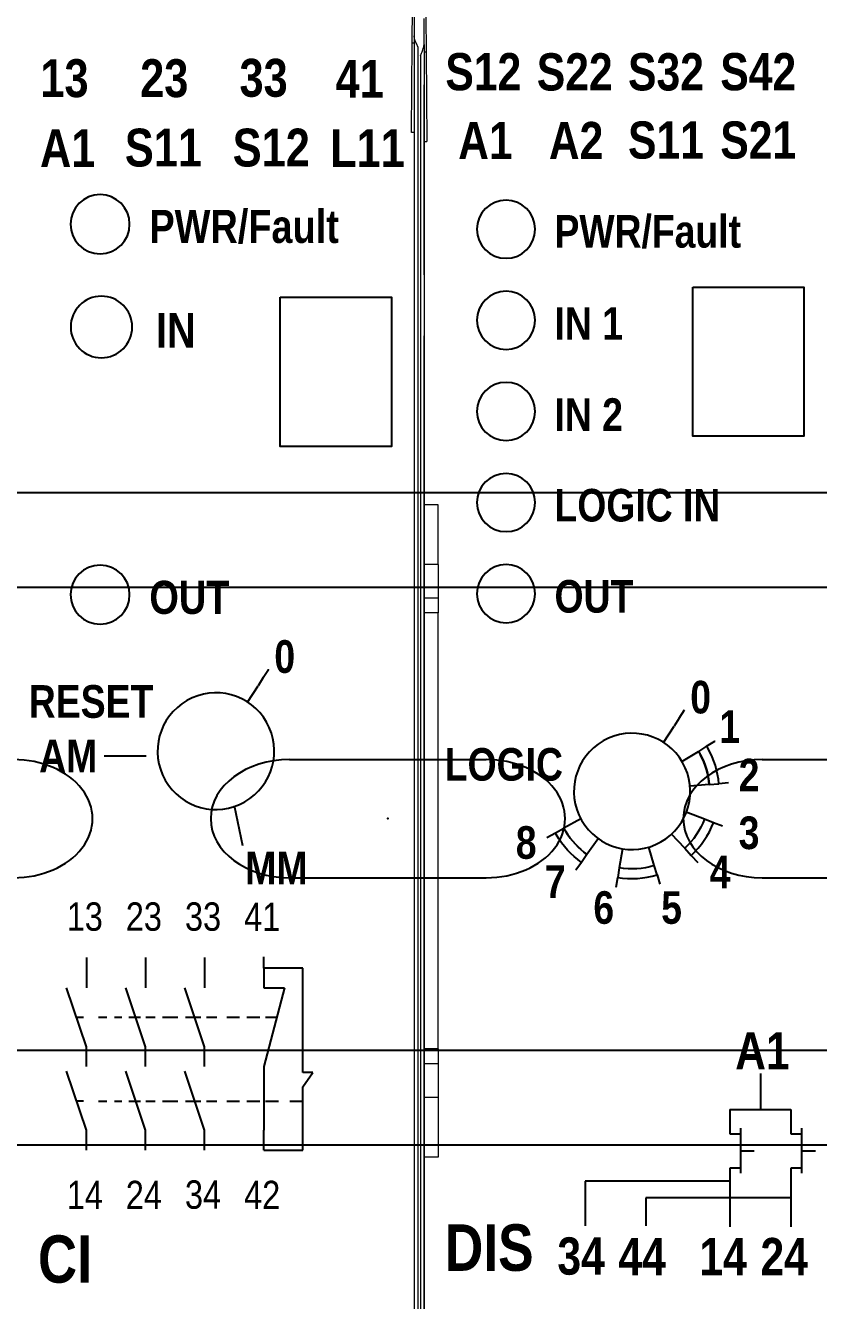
# Model space of a CAD drawing. Header units: inches. Extents: x 0.1 to 89.7, y 0.1 to 57.6.
# Drawn here: x 79.208 to 80.876, y 22.95 to 25.631 of the extents above; entities that cross this region are included whole.
import ezdxf
from ezdxf.enums import TextEntityAlignment as Align

# ---------------------------------------------------------------- set-up
doc = ezdxf.new("R2010")
doc.units = ezdxf.units.IN
doc.header["$MEASUREMENT"] = 0
doc.layers.add('OBJECT', color=140, linetype='Continuous')
doc.layers.add('PSYMS', color=7, linetype='Continuous')
doc.styles.get("Standard").update_dxf_attribs({"font": 'arial.ttf'})
doc.styles.add('WD', font='romans.shx', dxfattribs={"height": 0.185})

# ---------------------------------------------------------------- blocks, each defined once
blk = doc.blocks.new('440R_S13R2')
at = {"layer": 'OBJECT'}
for p, q in [((0.1968, 2.5053), (0.2861, 2.5053)), ((0.4908, 2.3154), (0.4729, 2.3998)), ((0.5349, 2.0561), (0.5349, 2.0803)), ((0.6173, 2.0561), (0.5349, 2.0561)), ((0.5349, 2.0561), (0.5349, 2.015)), ((0.6173, 1.8354), (0.6173, 2.0561)), ((0.6173, 2.0561), (0.6173, 2.0561)), ((0.5786, 2.015), (0.5348, 1.848)), ((0.5349, 2.015), (0.5786, 2.015)), ((0.5348, 1.848), (0.5348, 1.7132)), ((0.6173, 1.8055), (0.6385, 1.8354)), ((0.6385, 1.8354), (0.6173, 1.8354)), ((0.6173, 1.6715), (0.6173, 1.8055)), ((0.5348, 1.6715), (0.6173, 1.6715))]:
    blk.add_line(p, q, dxfattribs=at)
at = {"layer": 'OBJECT', "color": 7, "lineweight": 9}
for points in [[(0.874, 4.0031), (0.874, 4.066)], [(0.8775, 4.0707), (0.8782, 3.995)], [(0.874, 4.0107), (0.874, 4.0264)], [(0.8661, 3.9871), (0.8687, 3.9928), (0.8698, 3.9956), (0.8715, 3.9999), (0.8723, 4.0021), (0.8729, 4.0042), (0.8735, 4.0063), (0.8738, 4.0085), (0.874, 4.0096), (0.874, 4.0107)], [(0.874, 4.0107), (0.874, 0.6333)], [(0.874, 4.0031), (0.874, 3.9256)], [(0.8782, 3.995), (0.874, 3.995)], [(0.8782, 3.995), (0.88, 3.8057)], [(0.8661, 3.9871), (0.8661, 0.6324)], [(0.874, 3.5271), (0.874, 3.9256)], [(0.874, 3.8057), (0.88, 3.8057)], [(0.874, 3.5235), (0.874, 3.5271)], [(0.874, 3.5235), (0.874, 3.3979)], [(0.874, 3.3979), (0.874, 3.3942)], [(0.874, 1.2993), (0.874, 3.3942)], [(0.9036, 3.0367), (0.874, 3.0367)], [(0.9036, 2.9106), (0.9036, 3.0367)], [(0.9036, 2.9106), (0.874, 2.9106)], [(0.9036, 2.9106), (0.9036, 2.8396)], [(0.9036, 2.8396), (0.874, 2.8396)], [(0.9036, 2.8396), (0.9036, 2.808)], [(0.9036, 2.808), (0.874, 2.808)], [(0.9036, 1.8854), (0.9036, 2.808)], [(0.9036, 1.8854), (0.874, 1.8854)], [(0.9036, 1.8854), (0.9036, 1.8538)], [(0.9036, 1.8538), (0.874, 1.8538)], [(0.9036, 1.8538), (0.9036, 1.7828)], [(0.9036, 1.7828), (0.874, 1.7828)], [(0.9036, 1.7828), (0.9036, 1.6567)], [(0.9036, 1.6567), (0.874, 1.6567)]]:
    blk.add_lwpolyline(points, dxfattribs=at)
at = {"layer": 'OBJECT'}
blk.add_lwpolyline([(0.5698, 3.4762), (0.8053, 3.4762), (0.8053, 3.16), (0.5698, 3.16)], close=True, dxfattribs=at)
at = {"layer": 'OBJECT', "color": 7, "lineweight": -3}
for points in [[(0.5337, 2.6713), (0.5226, 2.654)], [(0.5337, 2.6713), (0.5226, 2.654)], [(0.5337, 2.6713), (0.5449, 2.6886)], [(0.5337, 2.6713), (0.5449, 2.6886)], [(0.5449, 2.6886), (0.5449, 2.6887)], [(0.5449, 2.6886), (0.5449, 2.6887)], [(0.5003, 2.6193), (0.5226, 2.654)], [(0.5003, 2.6193), (0.5226, 2.654)], [(0.1595, 2.0787), (0.1595, 2.0148)], [(0.2846, 2.0787), (0.2846, 2.0148)], [(0.4097, 2.0787), (0.4097, 2.0148)], [(0.1595, 1.8897), (0.1177, 2.0148)], [(0.2846, 1.8897), (0.2429, 2.0148)], [(0.4097, 1.8897), (0.368, 2.0148)], [(0.1386, 1.9523), (0.1533, 1.9523)], [(0.1848, 1.9523), (0.2029, 1.9523)], [(0.2192, 1.9523), (0.2341, 1.9523)], [(0.2491, 1.9523), (0.2741, 1.9523)], [(0.2853, 1.9523), (0.3053, 1.9523)], [(0.3202, 1.9523), (0.3527, 1.9523)], [(0.3689, 1.9523), (0.4014, 1.9523)], [(0.4138, 1.9523), (0.4351, 1.9523)], [(0.4563, 1.9523), (0.4835, 1.9523)], [(0.4992, 1.9523), (0.5262, 1.9523)], [(0.5386, 1.9523), (0.5621, 1.9523)], [(0.1595, 1.848), (0.1595, 1.8897)], [(0.2846, 1.848), (0.2846, 1.8897)], [(0.4097, 1.848), (0.4097, 1.8897)], [(0.1595, 1.7132), (0.1177, 1.8383)], [(0.2846, 1.7132), (0.2429, 1.8383)], [(0.4097, 1.7132), (0.368, 1.8383)], [(0.1386, 1.7758), (0.1533, 1.7758)], [(0.1848, 1.7752), (0.2029, 1.7752)], [(0.2192, 1.7752), (0.2341, 1.7752)], [(0.2491, 1.7752), (0.2741, 1.7752)], [(0.2853, 1.7752), (0.3053, 1.7752)], [(0.3202, 1.7752), (0.3527, 1.7752)], [(0.3689, 1.7752), (0.4014, 1.7752)], [(0.4138, 1.7752), (0.4351, 1.7752)], [(0.4563, 1.7752), (0.4835, 1.7752)], [(0.4992, 1.7752), (0.5262, 1.7752)], [(0.5386, 1.7752), (0.5661, 1.7752)], [(0.5898, 1.7752), (0.6173, 1.7752)], [(0.1595, 1.6715), (0.1595, 1.7132)], [(0.2846, 1.6715), (0.2846, 1.7132)], [(0.4097, 1.6715), (0.4097, 1.7132)], [(0.5348, 1.6715), (0.5348, 1.7132)]]:
    blk.add_lwpolyline(points, dxfattribs=at)
for points in [[(0.1884, 3.6932), (0.223, 3.6932), (0.251, 3.6652), (0.251, 3.6306), (0.251, 3.5961), (0.223, 3.5681), (0.1884, 3.5681), (0.1539, 3.5681), (0.1259, 3.5961), (0.1259, 3.6306), (0.1259, 3.6652), (0.1539, 3.6932), (0.1884, 3.6932)], [(0.1913, 3.4782), (0.2272, 3.4782), (0.2563, 3.4491), (0.2563, 3.4132), (0.2563, 3.3772), (0.2272, 3.3481), (0.1913, 3.3481), (0.1553, 3.3481), (0.1262, 3.3772), (0.1262, 3.4132), (0.1262, 3.4491), (0.1553, 3.4782), (0.1913, 3.4782)], [(0.1884, 2.9092), (0.223, 2.9092), (0.251, 2.8812), (0.251, 2.8467), (0.251, 2.8121), (0.223, 2.7841), (0.1884, 2.7841), (0.1539, 2.7841), (0.1259, 2.8121), (0.1259, 2.8467), (0.1259, 2.8812), (0.1539, 2.9092), (0.1884, 2.9092)], [(0.3263, 2.4543), (0.2924, 2.5135), (0.313, 2.5889), (0.3723, 2.6228), (0.4315, 2.6566), (0.5069, 2.6361), (0.5408, 2.5768), (0.5746, 2.5175), (0.554, 2.4421), (0.4948, 2.4083), (0.4355, 2.3744), (0.3601, 2.395), (0.3263, 2.4543)]]:
    blk.add_open_spline(points, degree=3, knots=[0, 0, 0, 0, 1, 1, 1, 2, 2, 2, 3, 3, 3, 4, 4, 4, 4], dxfattribs=at)
at = {"style": 'WD', "width": 0.7}
for tag, p in [('INST', (0.4, 5.5721)), ('LOC', (0.4, 5.4025)), ('DESC1', (0.4, 5.2462)), ('DESC2', (0.4, 5.09)), ('DESC3', (0.4, 4.9421)), ('XREF', (0.4, 4.3712))]:
    blk.add_attdef(tag, text='', height=0.125, dxfattribs=at).set_placement(p, align=Align.CENTER)
at = {"style": 'WD'}
blk.add_attdef('TAG1', text='', height=0.125, dxfattribs=at).set_placement((0.4, 4.7775), align=Align.CENTER)
at = {"style": 'WD', "flags": 9}
blk.add_attdef('FAMILY', (0.6047, 4.7423), '', height=0.01, dxfattribs=at)
for tag, p in [('CAT', (0.6297, 4.6982)), ('ASSYCODE', (0.63, 4.6614)), ('MFG', (0.6278, 4.6787))]:
    blk.add_attdef(tag, text='', height=0.01, dxfattribs=at).set_placement(p, align=Align.CENTER)
at = {"layer": 'OBJECT', "color": 7, "lineweight": -3, "attachment_point": 7}
for s, insert, char_height in [('{\\fArial Narrow|b1|i0|c0|p34;13}', (0.0621, 3.8984), 0.080027), ('{\\fArial Narrow|b1|i0|c0|p34;23}', (0.2732, 3.8984), 0.080027), ('{\\fArial Narrow|b1|i0|c0|p34;33}', (0.4834, 3.8992), 0.080027), ('{\\fArial Narrow|b1|i0|c0|p34;41}', (0.6868, 3.8984), 0.080027), ('{\\fArial Narrow|b1|i0|c0|p34;A1}', (0.0613, 3.7516), 0.080027), ('{\\fArial Narrow|b1|i0|c0|p34;S11}', (0.2409, 3.7516), 0.080027), ('{\\fArial Narrow|b1|i0|c0|p34;S12}', (0.4691, 3.7516), 0.080027), ('{\\fArial Narrow|b1|i0|c0|p34;L11}', (0.6751, 3.7516), 0.080027), ('\\fArial Narrow|b1|i0|c0|p34;\\W1;PWR/Fault', (0.2927, 3.5889), 0.070023), ('{\\fArial Narrow|b1|i0|c0|p34;IN}', (0.307, 3.3697), 0.072829), ('{\\fArial Narrow|b1|i0|c0|p34;OUT}', (0.2927, 2.805), 0.070023), ('\\fArial Narrow|b1|i0|c0|p34;\\W1;0', (0.5571, 2.6802), 0.069147), ('{\\fArial Narrow|b1|i0|c0|p34;RESET\\P AM}', (0.0374, 2.4708), 0.069147), ('{\\fArial Narrow|b1|i0|c0|p34;MM}', (0.4954, 2.2334), 0.069147), ('{\\fArial Narrow|b0|i0|c0|p34;13}', (0.1178, 2.1347), 0.060021), ('{\\fArial Narrow|b0|i0|c0|p34;23}', (0.2428, 2.1347), 0.060021), ('{\\fArial Narrow|b0|i0|c0|p34;33}', (0.368, 2.1347), 0.060021), ('{\\fArial Narrow|b0|i0|c0|p34;41}', (0.4931, 2.1347), 0.060021), ('{\\fArial Narrow|b0|i0|c0|p34;14}', (0.1178, 1.5464), 0.060021), ('{\\fArial Narrow|b0|i0|c0|p34;24}', (0.2428, 1.5464), 0.060021), ('{\\fArial Narrow|b0|i0|c0|p34;34}', (0.368, 1.5464), 0.060021), ('{\\fArial Narrow|b0|i0|c0|p34;42}', (0.4931, 1.5464), 0.060021), ('{\\fArial Narrow|b1|i0|c0|p34;CI}', (0.057, 1.3894), 0.100035)]:
    blk.add_mtext(s, dxfattribs=dict(at, insert=insert, char_height=char_height))
blk = doc.blocks.new('AB_ 440R_D22S2')
at = {"layer": 'OBJECT', "color": 7, "lineweight": 9}
for points in [[(-0.0055, 3.9822), (-0.0048, 4.0577)], [(-0.0015, 4.053), (-0.0015, 4.0136)], [(-0.0015, 4.0135), (-0.0015, 3.9979)], [(-0.0015, 3.9979), (-0.0015, 0.6331)], [(0.0065, 3.9744), (0.004, 3.98), (0.0027, 3.9828), (0.001, 3.9871), (0.0003, 3.9893), (-0.0004, 3.9914), (-0.0009, 3.9935), (-0.0013, 3.9957), (-0.0015, 3.9968), (-0.0015, 3.9979)], [(-0.0073, 3.7936), (-0.0055, 3.9822)], [(-0.0015, 3.9822), (-0.0055, 3.9822)], [(0.0065, 3.9744), (0.0065, 0.6322)], [(-0.0015, 3.7936), (-0.0073, 3.7936)]]:
    blk.add_lwpolyline(points, dxfattribs=at)
at = {"layer": 'OBJECT'}
blk.add_lwpolyline([(0.5882, 3.4661), (0.8229, 3.4661), (0.8229, 3.1511), (0.5882, 3.1511)], close=True, dxfattribs=at)
at = {"layer": 'OBJECT', "color": 7, "lineweight": -3}
for points in [[(0.5596, 2.5543), (0.5707, 2.5715)], [(0.5596, 2.5543), (0.5707, 2.5715)], [(0.5707, 2.5715), (0.5707, 2.5716)], [(0.5707, 2.5715), (0.5707, 2.5716)], [(0.5263, 2.5026), (0.5485, 2.5371)], [(0.5263, 2.5026), (0.5485, 2.5371)], [(0.5596, 2.5543), (0.5485, 2.5371)], [(0.5596, 2.5543), (0.5485, 2.5371)], [(0.565, 2.4627), (0.6001, 2.4839)], [(0.565, 2.4627), (0.6001, 2.4839)], [(0.6176, 2.4945), (0.6351, 2.5051)], [(0.6176, 2.4945), (0.6351, 2.5051)], [(0.6351, 2.5051), (0.6353, 2.5052)], [(0.6351, 2.5051), (0.6353, 2.5052)], [(0.6231, 2.4135), (0.5822, 2.4099)], [(0.6639, 2.4171), (0.6435, 2.4153)], [(0.6639, 2.4171), (0.6435, 2.4153)], [(0.6641, 2.4171), (0.6639, 2.4171)], [(0.6641, 2.4171), (0.6639, 2.4171)], [(0.6128, 2.3401), (0.5745, 2.3549)], [(0.6128, 2.3401), (0.5745, 2.3549)], [(0.3515, 2.3408), (0.3154, 2.3213)], [(0.3515, 2.3408), (0.3154, 2.3213)], [(0.651, 2.3253), (0.6319, 2.3327)], [(0.651, 2.3253), (0.6319, 2.3327)], [(0.6511, 2.3253), (0.651, 2.3253)], [(0.6511, 2.3253), (0.651, 2.3253)], [(0.2792, 2.3017), (0.2794, 2.3018)], [(0.2792, 2.3017), (0.2794, 2.3018)], [(0.2794, 2.3018), (0.2974, 2.3116)], [(0.2794, 2.3018), (0.2974, 2.3116)], [(0.3882, 2.2991), (0.3644, 2.2657)], [(0.3882, 2.2991), (0.3644, 2.2657)], [(0.5711, 2.2788), (0.5433, 2.3089)], [(0.5711, 2.2788), (0.5433, 2.3089)], [(0.4396, 2.2778), (0.4328, 2.2373)], [(0.4396, 2.2778), (0.4328, 2.2373)], [(0.5068, 2.2421), (0.495, 2.2813)], [(0.5068, 2.2421), (0.495, 2.2813)], [(0.3525, 2.249), (0.3406, 2.2324)], [(0.3525, 2.249), (0.3406, 2.2324)], [(0.585, 2.2638), (0.599, 2.2487)], [(0.585, 2.2638), (0.599, 2.2487)], [(0.5991, 2.2486), (0.599, 2.2487)], [(0.5991, 2.2486), (0.599, 2.2487)], [(0.3405, 2.2322), (0.3406, 2.2324)], [(0.3405, 2.2322), (0.3406, 2.2324)], [(0.4261, 2.1968), (0.4295, 2.2171)], [(0.4261, 2.1968), (0.4295, 2.2171)], [(0.5127, 2.2224), (0.5186, 2.2028)], [(0.5127, 2.2224), (0.5186, 2.2028)], [(0.4261, 2.1968), (0.4261, 2.1968)], [(0.4261, 2.1968), (0.4261, 2.1968)], [(0.5186, 2.2028), (0.5186, 2.2027)], [(0.5186, 2.2028), (0.5186, 2.2027)], [(0.7314, 1.8021), (0.7314, 1.7261)], [(0.6669, 1.7261), (0.796, 1.7261)], [(0.6669, 1.7261), (0.6669, 1.6742)], [(0.796, 1.7261), (0.796, 1.6742)], [(0.6669, 1.6742), (0.6891, 1.6742)], [(0.6891, 1.6863), (0.6891, 1.591)], [(0.796, 1.6742), (0.8181, 1.6742)], [(0.8181, 1.6863), (0.8181, 1.591)], [(0.6891, 1.6386), (0.7183, 1.6386)], [(0.8183, 1.6386), (0.8476, 1.6386)], [(0.6891, 1.6019), (0.6669, 1.6019)], [(0.6669, 1.6019), (0.6669, 1.4776)], [(0.8181, 1.6019), (0.796, 1.6019)], [(0.796, 1.6019), (0.796, 1.4776)], [(0.6669, 1.5741), (0.3602, 1.5741)], [(0.3602, 1.5741), (0.3602, 1.4801)], [(0.796, 1.5391), (0.4892, 1.5391)], [(0.4892, 1.5391), (0.4892, 1.4801)]]:
    blk.add_lwpolyline(points, dxfattribs=at)
for points, knots in [([(0.1932, 3.6503), (0.2271, 3.6503), (0.2547, 3.6228), (0.2547, 3.5888), (0.2547, 3.5548), (0.2271, 3.5272), (0.1932, 3.5272), (0.1592, 3.5272), (0.1316, 3.5548), (0.1316, 3.5888), (0.1316, 3.6228), (0.1592, 3.6503), (0.1932, 3.6503)], [0, 0, 0, 0, 1, 1, 1, 2, 2, 2, 3, 3, 3, 4, 4, 4, 4]), ([(0.1932, 3.4575), (0.2271, 3.4575), (0.2547, 3.43), (0.2547, 3.396), (0.2547, 3.362), (0.2271, 3.3344), (0.1932, 3.3344), (0.1592, 3.3344), (0.1316, 3.362), (0.1316, 3.396), (0.1316, 3.43), (0.1592, 3.4575), (0.1932, 3.4575)], [0, 0, 0, 0, 1, 1, 1, 2, 2, 2, 3, 3, 3, 4, 4, 4, 4]), ([(0.1932, 3.2647), (0.2271, 3.2647), (0.2547, 3.2372), (0.2547, 3.2032), (0.2547, 3.1692), (0.2271, 3.1416), (0.1932, 3.1416), (0.1592, 3.1416), (0.1316, 3.1692), (0.1316, 3.2032), (0.1316, 3.2372), (0.1592, 3.2647), (0.1932, 3.2647)], [0, 0, 0, 0, 1, 1, 1, 2, 2, 2, 3, 3, 3, 4, 4, 4, 4]), ([(0.1932, 3.0719), (0.2271, 3.0719), (0.2547, 3.0443), (0.2547, 3.0104), (0.2547, 2.9764), (0.2271, 2.9488), (0.1932, 2.9488), (0.1592, 2.9488), (0.1316, 2.9764), (0.1316, 3.0104), (0.1316, 3.0443), (0.1592, 3.0719), (0.1932, 3.0719)], [0, 0, 0, 0, 1, 1, 1, 2, 2, 2, 3, 3, 3, 4, 4, 4, 4]), ([(0.1932, 2.8791), (0.2271, 2.8791), (0.2547, 2.8515), (0.2547, 2.8175), (0.2547, 2.7835), (0.2271, 2.756), (0.1932, 2.756), (0.1592, 2.756), (0.1316, 2.7835), (0.1316, 2.8175), (0.1316, 2.8515), (0.1592, 2.8791), (0.1932, 2.8791)], [0, 0, 0, 0, 1, 1, 1, 2, 2, 2, 3, 3, 3, 4, 4, 4, 4]), ([(0.3529, 2.3381), (0.3192, 2.3971), (0.3397, 2.4723), (0.3987, 2.506), (0.4577, 2.5397), (0.5329, 2.5192), (0.5666, 2.4602), (0.6003, 2.4012), (0.5798, 2.326), (0.5208, 2.2923), (0.4618, 2.2586), (0.3866, 2.2791), (0.3529, 2.3381)], [0, 0, 0, 0, 1, 1, 1, 2, 2, 2, 3, 3, 3, 4, 4, 4, 4]), ([(0.6435, 2.4153), (0.6435, 2.4153), (0.6231, 2.4135), (0.6231, 2.4135), (0.6212, 2.4351), (0.6149, 2.4567), (0.604, 2.477), (0.6034, 2.4782), (0.6029, 2.4794), (0.6022, 2.4805), (0.6022, 2.4805), (0.6001, 2.4839), (0.6001, 2.4839), (0.6001, 2.4839), (0.6176, 2.4945), (0.6176, 2.4945), (0.6184, 2.4932), (0.6193, 2.492), (0.62, 2.4907), (0.6337, 2.4668), (0.6412, 2.441), (0.6435, 2.4153)], [0, 0, 0, 0, 1, 1, 1, 2, 2, 2, 3, 3, 3, 4, 4, 4, 5, 5, 5, 6, 6, 6, 7, 7, 7, 7]), ([(0.6435, 2.4153), (0.6435, 2.4153), (0.6231, 2.4135), (0.6231, 2.4135), (0.6212, 2.4351), (0.6149, 2.4567), (0.604, 2.477), (0.6034, 2.4782), (0.6029, 2.4794), (0.6022, 2.4805), (0.6022, 2.4805), (0.6001, 2.4839), (0.6001, 2.4839), (0.6001, 2.4839), (0.6176, 2.4945), (0.6176, 2.4945), (0.6184, 2.4932), (0.6193, 2.492), (0.62, 2.4907), (0.6337, 2.4668), (0.6412, 2.441), (0.6435, 2.4153)], [0, 0, 0, 0, 1, 1, 1, 2, 2, 2, 3, 3, 3, 4, 4, 4, 5, 5, 5, 6, 6, 6, 7, 7, 7, 7]), ([(0.3194, 2.3144), (0.3187, 2.3155), (0.3179, 2.3166), (0.3172, 2.3177), (0.3166, 2.3189), (0.3161, 2.3201), (0.3154, 2.3213), (0.3154, 2.3213), (0.2974, 2.3116), (0.2974, 2.3116), (0.2981, 2.3102), (0.2987, 2.3089), (0.2994, 2.3076), (0.3131, 2.2836), (0.3314, 2.2641), (0.3525, 2.249), (0.3525, 2.249), (0.3644, 2.2657), (0.3644, 2.2657), (0.3467, 2.2783), (0.3313, 2.2947), (0.3194, 2.3144)], [0, 0, 0, 0, 1, 1, 1, 2, 2, 2, 3, 3, 3, 4, 4, 4, 5, 5, 5, 6, 6, 6, 7, 7, 7, 7]), ([(0.585, 2.2638), (0.585, 2.2638), (0.5711, 2.2788), (0.5711, 2.2788), (0.5898, 2.2961), (0.6039, 2.3171), (0.6128, 2.3401), (0.6128, 2.3401), (0.6319, 2.3327), (0.6319, 2.3327), (0.622, 2.3068), (0.6061, 2.2832), (0.585, 2.2638)], [0, 0, 0, 0, 1, 1, 1, 2, 2, 2, 3, 3, 3, 4, 4, 4, 4]), ([(0.585, 2.2638), (0.585, 2.2638), (0.5711, 2.2788), (0.5711, 2.2788), (0.5898, 2.2961), (0.6039, 2.3171), (0.6128, 2.3401), (0.6128, 2.3401), (0.6319, 2.3327), (0.6319, 2.3327), (0.622, 2.3068), (0.6061, 2.2832), (0.585, 2.2638)], [0, 0, 0, 0, 1, 1, 1, 2, 2, 2, 3, 3, 3, 4, 4, 4, 4]), ([(0.4295, 2.2171), (0.4295, 2.2171), (0.4328, 2.2373), (0.4328, 2.2373), (0.4571, 2.2332), (0.4824, 2.2347), (0.5068, 2.2421), (0.5068, 2.2421), (0.5127, 2.2224), (0.5127, 2.2224), (0.4852, 2.2142), (0.4568, 2.2125), (0.4295, 2.2171)], [0, 0, 0, 0, 1, 1, 1, 2, 2, 2, 3, 3, 3, 4, 4, 4, 4])]:
    blk.add_open_spline(points, degree=3, knots=knots, dxfattribs=at)
for points in [[(0.6001, 2.4839), (0.6008, 2.4827), (0.6016, 2.4817), (0.6022, 2.4805)], [(0.6001, 2.4839), (0.6008, 2.4827), (0.6016, 2.4817), (0.6022, 2.4805)], [(0.6231, 2.4135), (0.6212, 2.4351), (0.6149, 2.4567), (0.604, 2.477)], [(0.3172, 2.3177), (0.3166, 2.3189), (0.3161, 2.3201), (0.3154, 2.3213)], [(0.6128, 2.3401), (0.6039, 2.3171), (0.5898, 2.2961), (0.5711, 2.2788)], [(0.3172, 2.3177), (0.3179, 2.3166), (0.3187, 2.3155), (0.3194, 2.3144)], [(0.3644, 2.2657), (0.3467, 2.2784), (0.3313, 2.2947), (0.3194, 2.3144)], [(0.5068, 2.2421), (0.4824, 2.2347), (0.4571, 2.2332), (0.4328, 2.2373)]]:
    blk.add_open_spline(points, degree=3, dxfattribs=at)
at = {"style": 'WD', "width": 0.7}
for tag, p in [('INST', (1.25, 5.2946)), ('LOC', (1.25, 5.125)), ('DESC1', (1.25, 4.9688)), ('DESC2', (1.25, 4.8125)), ('DESC3', (1.25, 4.6646)), ('XREF', (1.25, 4.0938))]:
    blk.add_attdef(tag, text='', height=0.125, dxfattribs=at).set_placement(p, align=Align.CENTER)
at = {"style": 'WD'}
blk.add_attdef('TAG1', text='', height=0.125, dxfattribs=at).set_placement((1.25, 4.5), align=Align.CENTER)
at = {"style": 'WD', "flags": 9}
blk.add_attdef('FAMILY', (1.4547, 4.4648), '', height=0.01, dxfattribs=at)
for tag, p in [('CAT', (1.4797, 4.4207)), ('MFG', (1.4778, 4.4012)), ('ASSYCODE', (1.48, 4.3839))]:
    blk.add_attdef(tag, text='', height=0.01, dxfattribs=at).set_placement(p, align=Align.CENTER)
at = {"layer": 'OBJECT', "color": 7, "lineweight": -3, "attachment_point": 7}
for s, insert, char_height in [('\\fArial Narrow|b1|i0|c0|p34;\\W1;S12', (0.0648, 3.8816), 0.078728), ('\\fArial Narrow|b1|i0|c0|p34;\\W1;S22', (0.2582, 3.8812), 0.078728), ('\\fArial Narrow|b1|i0|c0|p34;\\W1;S32', (0.4513, 3.8812), 0.078728), ('\\fArial Narrow|b1|i0|c0|p34;\\W1;S42', (0.6465, 3.8816), 0.078728), ('\\fArial Narrow|b1|i0|c0|p34;\\W1;A1', (0.0918, 3.737), 0.078728), ('\\fArial Narrow|b1|i0|c0|p34;\\W1;A2', (0.2837, 3.737), 0.078728), ('\\fArial Narrow|b1|i0|c0|p34;\\W1;S11', (0.4513, 3.737), 0.078728), ('\\fArial Narrow|b1|i0|c0|p34;\\W1;S21', (0.6465, 3.737), 0.078728), ('\\fArial Narrow|b1|i0|c0|p34;\\W1;PWR/Fault', (0.2957, 3.5478), 0.068887), ('\\fArial Narrow|b1|i0|c0|p34;\\W1;IN 1', (0.2957, 3.3549), 0.068887), ('\\fArial Narrow|b1|i0|c0|p34;\\W1;IN 2', (0.2957, 3.1621), 0.068887), ('{\\fArial Narrow|b1|i0|c0|p34;LOGIC IN}', (0.2957, 2.9693), 0.068887), ('{\\fArial Narrow|b1|i0|c0|p34;OUT}', (0.2957, 2.7765), 0.068887), ('\\fArial Narrow|b1|i0|c0|p34;\\W1;0', (0.5829, 2.5632), 0.068889), ('\\fArial Narrow|b1|i0|c0|p34;\\W1;1', (0.6444, 2.5017), 0.068889), ('\\fArial Narrow|b1|i0|c0|p34;\\W1;LOGIC', (0.0635, 2.4209), 0.068889), ('\\fArial Narrow|b1|i0|c0|p34;\\W1;2', (0.6854, 2.3992), 0.068889), ('\\fArial Narrow|b1|i0|c0|p34;\\W1;8', (0.2138, 2.2556), 0.068889), ('\\fArial Narrow|b1|i0|c0|p34;\\W1;3', (0.6854, 2.2761), 0.068889), ('\\fArial Narrow|b1|i0|c0|p34;\\W1;7', (0.2753, 2.1736), 0.068889), ('\\fArial Narrow|b1|i0|c0|p34;\\W1;4', (0.6239, 2.194), 0.068889), ('\\fArial Narrow|b1|i0|c0|p34;\\W1;6', (0.3779, 2.118), 0.068889), ('\\fArial Narrow|b1|i0|c0|p34;\\W1;5', (0.5214, 2.118), 0.068889), ('\\fArial Narrow|b1|i0|c0|p34;\\W1;A1', (0.678, 1.8108), 0.078728), ('\\fArial Narrow|b1|i0|c0|p34;\\W1;DIS', (0.0636, 1.3832), 0.098411), ('\\fArial Narrow|b1|i0|c0|p34;\\W1;34', (0.3018, 1.3754), 0.078728), ('\\fArial Narrow|b1|i0|c0|p34;\\W1;44', (0.4309, 1.3754), 0.078728), ('\\fArial Narrow|b1|i0|c0|p34;\\W1;14', (0.6021, 1.3754), 0.078728), ('\\fArial Narrow|b1|i0|c0|p34;\\W1;24', (0.7315, 1.3754), 0.078728)]:
    blk.add_mtext(s, dxfattribs=dict(at, insert=insert, char_height=char_height))
blk = doc.blocks.new('HDINFCF7')
for p, q in [((0, 0.69), (29, 0.69)), ((0, 0.49), (29, 0.49)), ((26.2918, 0.125), (26.7082, 0.125)), ((27.2918, 0.125), (27.7082, 0.125)), ((26.2918, -0.125), (26.7082, -0.125)), ((27.2918, -0.125), (27.7082, -0.125)), ((0, -0.49), (29, -0.49)), ((0, -0.69), (29, -0.69))]:
    blk.add_line(p, q)
for centre, major_axis, start_param, end_param in [((25.7082, 0), (0.1668, 0), 4.712386, 7.853986), ((26.2918, 0), (-0.1668, 0), -1.570796, 1.570794), ((26.7082, 0), (0.1668, 0), 4.712386, 7.853986), ((27.2918, 0), (-0.1668, 0), -1.570796, 1.570794)]:
    blk.add_ellipse(centre, major_axis=major_axis, ratio=0.749429, start_param=start_param, end_param=end_param)
blk.add_point((26.5, 0))
at = {"flags": 11}
for p in [(1.5, 0), (14.5, 0), (27.5, 0)]:
    blk.add_attdef('NC', text='', height=0.01, rotation=270, dxfattribs=at).set_placement(p, align=Align.MIDDLE)

msp = doc.modelspace()

# ---------------------------------------------------------------- block references
at = {"layer": 'PSYMS', "xscale": 0.9935880310615606, "yscale": 0.9935880310615606, "zscale": 0.9935880310615606}
for name, p in [('440R_S13R2', (79.17794, 21.60587)), ('AB_ 440R_D22S2', (80.02677, 21.63692)), ('HDINFCF7', (53.6402, 23.96339))]:
    msp.add_blockref(name, p, dxfattribs=at)

doc.saveas('drawing.dxf')
